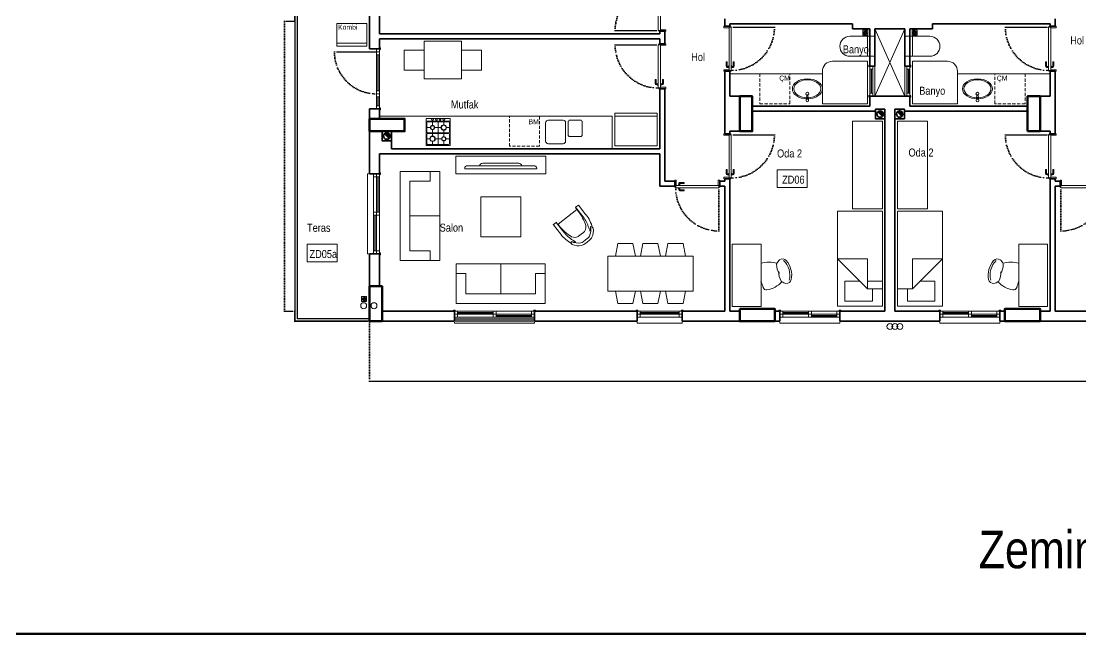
# Model space of a CAD drawing. Header units: millimetres. Extents: x 1852829 to 1882754, y -270850 to -231658.
# Drawn here: x 1856627 to 1858744, y -270850 to -269624 of the extents above; entities that cross this region are included whole.
import ezdxf
from ezdxf.enums import TextEntityAlignment as Align

# ---------------------------------------------------------------- set-up
doc = ezdxf.new("R2010")
doc.units = ezdxf.units.MM
doc.linetypes.add('izdüşüm arka', pattern=[3.175, 0, -3.175])
doc.linetypes.add('izdüşüm ön', pattern=[9.525, 6.35, -3.175])
for name, color, linetype, lineweight in [('a_ba', 6, 'Continuous', 50), ('a_doğrama', 251, 'Continuous', 20), ('a_duvar', 251, 'Continuous', 35), ('a_görünüş', 32, 'Continuous', 25), ('a_görünüş_ince', 8, 'Continuous', 20), ('a_izdüşüm_arka', 251, 'izdüşüm arka', 30), ('a_izdüşüm_ön', 6, 'izdüşüm ön', 9), ('a_not_mahal', 253, 'Continuous', 5), ('a_not_misc', 144, 'Continuous', 5), ('a_not_text', 7, 'Continuous', 13), ('a_tefriş', 8, 'Continuous', 20), ('a_çerçeve_line', 7, 'Continuous', 50), ('m_yib', 65, 'Continuous', 20)]:
    doc.layers.add(name, color=color, linetype=linetype, lineweight=lineweight)
doc.styles.get("Standard").update_dxf_attribs({"font": 'ARIALN.TTF'})

# ---------------------------------------------------------------- blocks, each defined once
blk = doc.blocks.new('K2')
at = {"layer": 'a_doğrama', "color": 251, "linetype": 'Continuous'}
for p, q in [((-13, 88.1), (-13, 1.9)), ((-13, 88.1), (-8.5, 88.1)), ((-12, 90), (-12, 88.1)), ((-12, 90), (-10, 90)), ((-8.5, 88.1), (-8.5, 1.9)), ((-13, 1.9), (-8.5, 1.9)), ((-12, 0), (-12, 1.9)), ((-12, 0), (-10, 0))]:
    blk.add_line(p, q, dxfattribs=at)
for points in [[(0, 90), (2, 90), (2, 87), (-8.5, 87)], [(0, 0), (2, 0), (2, 3), (-8.5, 3)]]:
    blk.add_lwpolyline(points, dxfattribs=at)
at = {"layer": 'a_doğrama', "color": 251}
for points in [[(-14, 80.1), (-16.5, 80.1, 0.414214), (-17, 79.6), (-17, 71.1), (-19, 71.1), (-19, 79.6)], [(-13, 83.1), (-13.5, 83.1, 0.414214), (-14, 82.6), (-14, 79.6, 0.414214), (-13.5, 79.1), (-13, 79.1)], [(-8.5, 83.1), (-8, 83.1, -0.414214), (-7.5, 82.6), (-7.5, 79.6, -0.414214), (-8, 79.1), (-8.5, 79.1)], [(-7.5, 80.1), (-5, 80.1, -0.414214), (-4.5, 79.6), (-4.5, 71.1), (-2.5, 71.1), (-2.5, 79.6)]]:
    blk.add_lwpolyline(points, format="xyb", dxfattribs=at)
for points in [[(-16.5, 82.1), (-14, 82.1)], [(-5, 82.1), (-7.5, 82.1)]]:
    blk.add_lwpolyline(points, dxfattribs=at)
for centre, start, end in [((-16.5, 79.6), 90, 180), ((-5, 79.6), 0, 90)]:
    blk.add_arc(centre, 2.5, start, end, dxfattribs=at)
at = {"layer": 'a_izdüşüm_arka', "color": 251}
blk.add_lwpolyline([(-99.2, 1.9), (-13, 1.9)], dxfattribs=at)
blk.add_arc((-13, 1.9), 86.2, 90, 180, dxfattribs=at)
blk = doc.blocks.new('klozet')
at = {"layer": 'a_tefriş'}
blk.add_line((20, 0), (-20, 0), dxfattribs=at)
for points in [[(-20, 0), (-20, -15), (20, -15), (20, 0)], [(-20, -50), (-20, -15)], [(20, -50), (20, -15)]]:
    blk.add_lwpolyline(points, dxfattribs=at)
blk.add_arc((0, -50), 20, 180, 360, dxfattribs=at)
blk = doc.blocks.new('M1')
at = {"layer": 'a_doğrama', "linetype": 'Continuous'}
for p, q in [((-24, 6), (-30, 6)), ((-30, 0), (-30, 6)), ((-24, 0), (-30, 0)), ((-24, 0), (-24, 6)), ((30, 6), (24, 6)), ((24, 6), (24, 0)), ((30, 0), (30, 6)), ((30, 0), (24, 0))]:
    blk.add_line(p, q, dxfattribs=at)
at = {"layer": 'a_doğrama'}
for p, q in [((24, 3.5), (-24, 3.5)), ((24, 2.5), (-24, 2.5))]:
    blk.add_line(p, q, dxfattribs=at)
for points in [[(-28, -1), (-28, 0), (-32, 0), (-32, -2), (-29, -2)], [(28, -1), (28, 0), (32, 0), (32, -2), (29, -2)]]:
    blk.add_lwpolyline(points, close=True, dxfattribs=at)
at = {"layer": 'a_görünüş_ince'}
for p, q in [((24, 6), (-24, 6)), ((-24, 0), (24, 0))]:
    blk.add_line(p, q, dxfattribs=at)
blk = doc.blocks.new('120_p_c_blok')
at = {"layer": 'a_doğrama'}
for points in [[(1, 2), (-2, 2), (-2, 0), (2, 0), (2, 1), (1, 2)], [(119, 2), (122, 2), (122, 0), (118, 0), (118, 1), (119, 2)], [(57, -2.5), (6, -2.5)], [(57, -3.5), (6, -3.5)], [(114, -8.5), (63, -8.5)], [(114, -9.5), (63, -9.5)]]:
    blk.add_lwpolyline(points, dxfattribs=at)
for points in [[(0, 0), (6, 0), (6, -6), (0, -6)], [(57, 0), (63, 0), (63, -6), (57, -6)], [(114, 0), (120, 0), (120, -6), (114, -6)], [(0, -6), (6, -6), (6, -12), (0, -12)], [(57, -6), (63, -6), (63, -12), (57, -12)], [(114, -6), (120, -6), (120, -12), (114, -12)]]:
    blk.add_lwpolyline(points, close=True, dxfattribs=at)
at = {"layer": 'a_görünüş_ince'}
for points in [[(6, 0), (57, 0)], [(63, 0), (114, 0)], [(6, -6), (57, -6)], [(6, -6), (57, -6)], [(6, -12), (57, -12)], [(63, -6), (114, -6)], [(63, -6), (114, -6)], [(63, -12), (114, -12)], [(0, -22), (0, -24), (120, -24), (120, -22)]]:
    blk.add_lwpolyline(points, dxfattribs=at)
blk = doc.blocks.new('160p')
at = {"layer": 'a_doğrama', "color": 251}
for points in [[(-6, -6), (-6, 0), (-12, 0), (-12, -6)], [(0, -6), (0, 0), (-6, 0), (-6, -6)], [(-6, -83), (-6, -77), (-12, -77), (-12, -83)], [(0, -83), (0, -77), (-6, -77), (-6, -83)], [(-6, -160), (-6, -154), (-12, -154), (-12, -160)], [(0, -160), (0, -154), (-6, -154), (-6, -160)]]:
    blk.add_lwpolyline(points, close=True, dxfattribs=at)
for points in [[(2, -1), (2, 2), (0, 2), (0, -2), (1, -2), (2, -1)], [(-9.5, -6), (-9.5, -77)], [(-8.5, -6), (-8.5, -77)], [(-3.5, -83), (-3.5, -154)], [(-2.5, -83), (-2.5, -154)], [(2, -159), (2, -162), (0, -162), (0, -158), (1, -158), (2, -159)]]:
    blk.add_lwpolyline(points, dxfattribs=at)
at = {"layer": 'a_görünüş_ince', "color": 251}
for points in [[(-22, -160), (-24, -160), (-24, 0), (-22, 0)], [(-12, -77), (-12, -6)], [(-6, -77), (-6, -6)], [(-6, -77), (-6, -6)], [(0, -77), (0, -6)], [(-12, -154), (-12, -83)], [(-6, -154), (-6, -83)], [(-6, -154), (-6, -83)], [(0, -154), (0, -83)]]:
    blk.add_lwpolyline(points, dxfattribs=at)
blk = doc.blocks.new('kapı_120_c_blok')
at = {"layer": 'a_doğrama', "color": 251}
for points in [[(-2, 119), (-2, 122), (0, 122), (0, 118), (-1, 118), (-2, 119)], [(2.5, 114), (2.5, 96)], [(3.5, 114), (3.5, 96)], [(2.5, 84), (2.5, 12)], [(3.5, 84), (3.5, 12)], [(-2, 1), (-2, -2), (0, -2), (0, 2), (-1, 2), (-2, 1)]]:
    blk.add_lwpolyline(points, dxfattribs=at)
for points in [[(0, 114), (6, 114), (6, 120), (0, 120)], [(0, 90), (6, 90), (6, 96), (0, 96)], [(0, 84), (6, 84), (6, 90), (0, 90)], [(0, 6), (6, 6), (6, 12), (0, 12)], [(0, 0), (6, 0), (6, 6), (0, 6)]]:
    blk.add_lwpolyline(points, close=True, dxfattribs=at)
at = {"layer": 'a_görünüş_ince', "color": 251}
for points in [[(0, 114), (0, 96)], [(6, 114), (6, 96)], [(0, 84), (0, 12)], [(6, 84), (6, 12)]]:
    blk.add_lwpolyline(points, dxfattribs=at)
at = {"layer": 'a_izdüşüm_arka', "color": 251}
blk.add_lwpolyline([(6, 6), (90, 6)], dxfattribs=at)
blk.add_arc((6, 6), 84, 0, 90, dxfattribs=at)
blk = doc.blocks.new('90_p_c_blok')
at = {"layer": 'a_doğrama'}
for points in [[(1, 2), (-2, 2), (-2, 0), (2, 0), (2, 1), (1, 2)], [(89, 2), (92, 2), (92, 0), (88, 0), (88, 1), (89, 2)], [(84, -2.5), (6, -2.5)], [(84, -3.5), (6, -3.5)]]:
    blk.add_lwpolyline(points, dxfattribs=at)
for points in [[(0, 0), (6, 0), (6, -6), (0, -6)], [(0, -6), (6, -6), (6, -12), (0, -12)], [(84, 0), (90, 0), (90, -6), (84, -6)], [(84, -6), (90, -6), (90, -12), (84, -12)]]:
    blk.add_lwpolyline(points, close=True, dxfattribs=at)
at = {"layer": 'a_görünüş_ince'}
for points in [[(6, 0), (84, 0)], [(6, -6), (84, -6)], [(6, -6), (84, -6)], [(6, -12), (84, -12)], [(0, -22), (0, -24), (90, -24), (90, -22)]]:
    blk.add_lwpolyline(points, dxfattribs=at)
blk = doc.blocks.new('baca_müstakil')
at = {"layer": 'a_duvar'}
h = blk.add_hatch(color=256, dxfattribs=at)
h.dxf.hatch_style = 1
h.paths.add_polyline_path([(4.9, -4.9, 0.198912), (3, -9.5, 0.668179), (14.1, -14.1)])
blk.add_line((4.9, -4.9), (14.1, -14.1), dxfattribs=at)
blk.add_lwpolyline([(0, -19), (19, -19), (19, 0), (0, 0)], close=True, dxfattribs=at)
blk.add_circle((9.5, -9.5), 6.5, dxfattribs=at)
blk = doc.blocks.new('tefriş_koltuk_202x90')
at = {"layer": 'a_tefriş'}
for p, q in [((0, -90), (0, -22)), ((-79, -68), (-101, -68)), ((79, -68), (101, -68))]:
    blk.add_line(p, q, dxfattribs=at)
for points in [[(101, -90), (101, 0), (-101, 0), (-101, -90), (101, -90)], [(79, -68), (79, -22), (-79, -22), (-79, -68)]]:
    blk.add_lwpolyline(points, dxfattribs=at)
blk = doc.blocks.new('tefirş_tv')
at = {"layer": 'a_tefriş'}
for points in [[(60, 4), (60, 5, 0.414214), (55, 10), (-55, 10, 0.414214), (-60, 5), (-60, 4)], [(35, 10), (35, 10, 0.414214), (30, 15), (-30, 15, 0.414214), (-35, 10), (-35, 10)]]:
    blk.add_lwpolyline(points, format="xyb", close=True, dxfattribs=at)
blk = doc.blocks.new('berjer')
at = {"layer": 'a_tefriş'}
for p, q in [((-45.1, 45.1), (-49.5, 40.8)), ((-45.1, 45.1), (-40.8, 49.5)), ((-41.4, 41.4), (-37.1, 45.7)), ((-41.4, 41.4), (-45.7, 37.1)), ((-31.3, 31.3), (-35.8, 26.8)), ((-31.3, 31.3), (-26.8, 35.8)), ((21, 13.6), (3.6, 31)), ((26.1, 19), (8.8, 36.2)), ((0, 0), (-16.6, -16.6)), ((0, 0), (16.6, 16.6)), ((26.1, 18.7), (21, 13.6)), ((-19, -26.1), (-36.2, -8.8)), ((-13.6, -21), (-31, -3.6)), ((-18.7, -26.1), (-13.6, -21))]:
    blk.add_line(p, q, dxfattribs=at)
for centre, radius, start, end in [((-29.8, 38.5), 15.5, 107.9156, 135), ((-29.8, 38.5), 10.2, 107.9156, 135), ((-25, 27.7), 27.3, 71.2858, 110.6993), ((-23.7, 18.5), 31.1, 71.4354, 107.3961), ((-18.6, 23.9), 24.6, 78.6027, 99.5819), ((18.9, 123.1), 85.7, 240.9454, 245.5445), ((-45.7, -18.5), 69.9, 45.0971, 65.3824), ((-19.2, 48.9), 5.5, 350.3156, 56.9936), ((-44.9, -17.5), 76, 45, 66.6891), ((-27.4, 24.8), 27.6, 159.0996, 198.2964), ((-38.5, 29.8), 15.5, 135, 162.0844), ((-18.2, 23.5), 31.5, 162.3914, 198.167), ((-23.4, 18.3), 25.2, 169.88, 190.627), ((-38.5, 29.8), 10.2, 135, 162.0844), ((-123.1, -18.9), 85.7, 24.4555, 29.0546), ((-23.2, 17.5), 15.9, 152.5064, 212.5888), ((-30, 21), 8.21, 134.8943, 152.5064), ((-21, 30), 8.21, 117.4936, 135.1057), ((-17.5, 23.2), 15.9, 57.4112, 117.4936), ((-53.9, -49.3), 97, 43.332, 62.3787), ((-49, 19.1), 5.5, 213.0064, 279.6844), ((17.5, 44.9), 76, 203.7042, 225), ((18.5, 45.7), 69.9, 204.6176, 224.9029), ((49.3, 53.9), 97, 207.6213, 226.668), ((16.4, 16.9), 0.4, 315, 46.0366), ((110.8, 118.5), 138.4, 227.0869, 229.3484), ((20.8, 13.7), 0.2, 229.3484, 315), ((26, 18.9), 0.2, 315, 45), ((-16.9, -16.4), 0.4, 223.9634, 315), ((-118.5, -110.8), 138.4, 40.6516, 42.9131), ((-13.7, -20.8), 0.2, 315, 40.6516), ((-18.9, -26), 0.2, 225, 315)]:
    blk.add_arc(centre, radius, start, end, dxfattribs=at)
blk = doc.blocks.new('A$C2A0A03CE')
at = {"layer": 'a_tefriş'}
for p, q in [((-54, -24.3), (-54, 24.3)), ((-54, 24.3), (0, 24.3)), ((-48.6, 24.3), (-48.6, -24.3)), ((-27, 22.5), (-45, 22.5)), ((-35.6, 22.5), (-35.6, 15.7)), ((-21.6, 22.5), (-3.6, 22.5)), ((-13.1, 22.5), (-13.1, 14.8)), ((0, -24.3), (0, 24.3)), ((-46.8, 20.7), (-46.8, -20.7)), ((-40, 11.2), (-46.8, 11.2)), ((-25.2, 0), (-46.8, 0)), ((-35.6, 6.8), (-35.6, -7.7)), ((-25.2, 11.2), (-31, 11.2)), ((-25.2, -20.7), (-25.2, 20.7)), ((-23.4, -20.7), (-23.4, 20.7)), ((-16.6, 11.2), (-23.4, 11.2)), ((-1.8, 0), (-23.4, 0)), ((-13.1, 7.7), (-13.1, -6.8)), ((-1.8, 11.2), (-9.4, 11.2)), ((-1.8, 20.7), (-1.8, -20.7)), ((-39.1, -11.3), (-46.8, -11.3)), ((-35.6, -14.9), (-35.6, -22.5)), ((-25.2, -11.3), (-31.9, -11.3)), ((-17.5, -11.3), (-23.4, -11.3)), ((-13.1, -15.7), (-13.1, -22.5)), ((-1.8, -11.3), (-8.5, -11.3)), ((-54, -24.3), (0, -24.3)), ((-45, -22.5), (-27, -22.5)), ((-3.6, -22.5), (-21.6, -22.5))]:
    blk.add_line(p, q, dxfattribs=at)
for centre, radius in [((-51.4, 11.2), 1.8), ((-51.4, 3.7), 1.8), ((-35.6, 11.2), 5.4), ((-35.6, 11.2), 4.5), ((-13.1, 11.2), 4.5), ((-13.1, 11.2), 3.6), ((-51.4, -3.5), 1.8), ((-51.4, -11.3), 1.8), ((-35.6, -11.3), 4.5), ((-35.6, -11.3), 3.6), ((-13.1, -11.3), 5.4), ((-13.1, -11.3), 4.5)]:
    blk.add_circle(centre, radius, dxfattribs=at)
for centre, start, end in [((-45, 20.7), 90, 180), ((-27, 20.7), 0, 90), ((-21.6, 20.7), 90, 180), ((-3.6, 20.7), 0, 90), ((-45, -20.7), 180, 270), ((-27, -20.7), 270, 0), ((-21.6, -20.7), 180, 270), ((-3.6, -20.7), 270, 0)]:
    blk.add_arc(centre, 1.8, start, end, dxfattribs=at)
blk = doc.blocks.new('tefriş_sandalye')
at = {"layer": 'a_tefriş'}
blk.add_line((0, -18), (0, 18), dxfattribs=at)
at = {"layer": 'a_tefriş', "extrusion": (0, 0, -1)}
for centre, major_axis, start_param, end_param in [((48.7, 10.5), (13, -13), 2.7784, 3.245118), ((43.2, 17.3), (6.76, 6.76), 4.815914, 6.34704), ((16.9, -5.5), (28.8, 28.8), 6.26556, 7.321949), ((16.9, -5.5), (28.8, 28.8), 6.26556, 7.321949), ((17, -5.7), (31.4, -31.4), -1.506941, -0.587454), ((16, -34.3), (38.7, 38.7), 5.200723, 5.79406), ((62.1, 15.1), (21.8, -21.8), 1.757107, 2.385975), ((62.1, 15.1), (21.8, -21.8), 1.757107, 2.385975), ((48.7, 10.5), (13, -13), 2.664537, 2.7784), ((48.7, 10.5), (13, -13), 2.664537, 2.7784), ((66.5, -1.2), (21.8, -21.8), 1.802816, 2.431683), ((66.5, -1.2), (21.8, -21.8), 1.802816, 2.431683), ((-154, -79.7), (117.3, -117.3), -1.166716, -1.087708), ((1.8, 18.5), (38.7, -38.7), -0.034473, 0.601946), ((52.6, -3.9), (13, -13), 1.410391, 1.524253), ((52.6, -3.9), (13, -13), 1.410391, 1.524253), ((52.6, -3.9), (13, 13), 2.514469, 2.981187), ((51.2, -12.6), (6.76, -6.76), -0.587454, 0.943672), ((11.1, -28.2), (4.99, -4.99), 0.687369, 2.053884)]:
    blk.add_ellipse(centre, major_axis=major_axis, ratio=1, start_param=start_param, end_param=end_param, dxfattribs=at)
blk = doc.blocks.new('tefriş_süzgeç')
at = {"layer": 'a_tefriş'}
for p, q in [((5, 0), (-5, 0)), ((-5, 0), (-5, -10)), ((5, -10), (5, 0)), ((-5, -10), (5, -10)), ((-3.6, -5.1), (-4.1, -5.1)), ((-2.6, -5.1), (-3.1, -5.1)), ((-2.5, -2.5), (-2.9, -2.2)), ((-2.6, -7.6), (-2.9, -7.9)), ((-2, -3.3), (-2.3, -3)), ((-1.9, -6.9), (-2.2, -7.2)), ((-1.6, -5.1), (-2.1, -5.1)), ((-1.2, -3.9), (-1.5, -3.6)), ((-1.2, -6.2), (-1.5, -6.5)), ((-0.2, -2.5), (-0.2, -2)), ((-0.1, -1.5), (-0.1, -1)), ((-0.1, -3), (-0.1, -3.5)), ((-0.1, -6.6), (-0.1, -7.1)), ((-0.1, -7.6), (-0.1, -8.1)), ((-0.1, -8.6), (-0.1, -9.1)), ((1, -4), (1.4, -3.6)), ((1.1, -6.2), (1.4, -6.5)), ((1.5, -5.1), (2, -5.1)), ((1.7, -3.3), (2.1, -2.9)), ((1.8, -6.9), (2.1, -7.2)), ((2.5, -2.5), (2.8, -2.2)), ((2.5, -5.1), (3, -5.1)), ((2.5, -7.5), (2.8, -7.9)), ((3.5, -5.1), (4, -5.1))]:
    blk.add_line(p, q, dxfattribs=at)
for centre, radius, start, end in [((-0.1, -5.1), 4.06, 134.2896, 180), ((-0.1, -5.1), 3.56, 134.2896, 180), ((-0.1, -5.1), 3.06, 180, 225), ((-0.1, -5.1), 4.06, 225, 270), ((-0.1, -5.1), 2.56, 180, 225), ((-0.1, -5.1), 3.56, 225, 270), ((-0.4, -4.4), 2.4, 84.5943, 143.2016), ((-0.1, -5.1), 2.06, 134.2896, 180), ((-0.1, -5), 2.44, 90.343, 138.1212), ((-0.1, -5.1), 1.56, 134.2896, 180), ((-0.1, -5.1), 2.06, 225, 270), ((-0.1, -5.1), 1.56, 225, 270), ((-0.1, -5.1), 4.06, 45, 90), ((-0.1, -5.1), 3.56, 45, 90), ((-0.1, -5.1), 2.06, 45, 90), ((-0.1, -5.1), 1.56, 45, 90), ((-0.1, -5.1), 2.56, 270, 315.7104), ((-0.1, -5.1), 3.06, 270, 315.7104), ((-0.1, -5.1), 1.56, 314.2896, 360), ((-0.1, -5.1), 2.06, 314.2896, 360), ((-0.1, -5.1), 2.56, 360, 45), ((-0.1, -5.1), 3.06, 360, 45), ((-0.1, -5.1), 3.56, 314.2896, 360), ((-0.1, -5.1), 4.06, 314.2896, 360)]:
    blk.add_arc(centre, radius, start, end, dxfattribs=at)

msp = doc.modelspace()

# ---------------------------------------------------------------- linework, layer by layer
at = {"layer": 'a_ba', "color": 253}
for points in [[(1858062.7, -269844.5), (1858087.7, -269844.5), (1858087.7, -269774.5), (1858062.7, -269774.5)], [(1858637.7, -269844.5), (1858662.7, -269844.5), (1858662.7, -269774.5), (1858637.7, -269774.5)], [(1857322.7, -269819.5), (1857322.7, -269844.5), (1857392.7, -269844.5), (1857392.7, -269819.5)], [(1857322.7, -270224.5), (1857347.7, -270224.5), (1857347.7, -270154.5), (1857322.7, -270154.5)], [(1858062.7, -270199.5), (1858062.7, -270224.5), (1858132.7, -270224.5), (1858132.7, -270199.5)], [(1858662.7, -270224.5), (1858662.7, -270199.5), (1858592.7, -270199.5), (1858592.7, -270224.5)]]:
    msp.add_lwpolyline(points, close=True, dxfattribs=at)
at = {"layer": 'a_duvar'}
for p, q in [((1857342.7, -269649.5), (1857342.8, -269589.5)), ((1857322.7, -269604.5), (1857322.7, -269679.5)), ((1858032.7, -269619.5), (1858032.7, -269634.5)), ((1858042.7, -269629.5), (1858287.7, -269629.5)), ((1858042.7, -269629.5), (1858042.7, -269634.5)), ((1858287.7, -269629.5), (1858287.7, -269639.5)), ((1858287.7, -269639.5), (1858322.7, -269639.5)), ((1858322.7, -269639.5), (1858322.7, -269714.5)), ((1858332.7, -269639.5), (1858392.7, -269639.5)), ((1858332.7, -269714.5), (1858332.7, -269639.5)), ((1858392.7, -269639.5), (1858392.7, -269714.5)), ((1858402.7, -269639.5), (1858447.7, -269639.5)), ((1858402.7, -269714.5), (1858402.7, -269639.5)), ((1858447.7, -269639.5), (1858447.7, -269629.5)), ((1858447.7, -269629.5), (1858682.7, -269629.5)), ((1858682.7, -269634.5), (1858682.7, -269629.5)), ((1858692.7, -269634.5), (1858692.7, -269619.5)), ((1857902.7, -269649.5), (1857342.7, -269649.5)), ((1857342.7, -269659.5), (1857902.7, -269659.5)), ((1857342.7, -269679.5), (1857342.7, -269659.5)), ((1857902.7, -269644.5), (1857902.7, -269649.5)), ((1857902.7, -269659.5), (1857902.7, -269669.5)), ((1857912.7, -269669.5), (1857912.7, -269644.5)), ((1858032.7, -269724.5), (1858032.7, -269849.5)), ((1858042.7, -269724.5), (1858042.7, -269774.5)), ((1858682.7, -269774.5), (1858682.7, -269724.5)), ((1858692.7, -269849.5), (1858692.7, -269724.5)), ((1857902.7, -269759.5), (1857902.7, -269879.5)), ((1857912.7, -269944.5), (1857912.7, -269759.5)), ((1858062.7, -269774.5), (1858042.7, -269774.5)), ((1858402.7, -269774.5), (1858322.7, -269774.5)), ((1858322.7, -269774.5), (1858322.7, -269794.5)), ((1858402.7, -269794.5), (1858402.7, -269774.5)), ((1858682.7, -269774.5), (1858662.7, -269774.5)), ((1857322.7, -269799.5), (1857322.7, -269929.5)), ((1857342.7, -269819.5), (1857342.7, -269799.5)), ((1858322.7, -269794.5), (1858087.7, -269794.5)), ((1858087.7, -269804.5), (1858333.7, -269804.5)), ((1858339.7, -269804.5), (1858346.7, -269804.5)), ((1858352.7, -269804.5), (1858352.7, -270204.5)), ((1858372.7, -270204.5), (1858372.7, -269804.5)), ((1858378.7, -269804.5), (1858385.7, -269804.5)), ((1858391.7, -269804.5), (1858637.7, -269804.5)), ((1858637.7, -269794.5), (1858402.7, -269794.5)), ((1858042.7, -269844.5), (1858062.7, -269844.5)), ((1858042.7, -269844.5), (1858042.7, -269849.5)), ((1858682.7, -269849.5), (1858682.7, -269844.5)), ((1857342.7, -269929.5), (1857342.7, -269889.5)), ((1857342.7, -269889.5), (1857902.7, -269889.5)), ((1857902.7, -269879.5), (1857366.7, -269879.5)), ((1857902.7, -269889.5), (1857902.7, -269954.5)), ((1857902.7, -269954.5), (1857932.7, -269954.5)), ((1857932.7, -269944.5), (1857912.7, -269944.5)), ((1858032.7, -269944.5), (1858022.7, -269944.5)), ((1858022.7, -269954.5), (1858032.7, -269954.5)), ((1858032.7, -269939.5), (1858032.7, -269944.5)), ((1858032.7, -269954.5), (1858032.7, -270204.5)), ((1858042.7, -269939.5), (1858042.7, -270204.5)), ((1858682.7, -270204.5), (1858682.7, -269939.5)), ((1858692.7, -269944.5), (1858692.7, -269939.5)), ((1858692.7, -269944.5), (1858702.7, -269944.5)), ((1858692.7, -269954.5), (1858702.7, -269954.5)), ((1858692.7, -270204.5), (1858692.7, -269954.5)), ((1857322.7, -270089.5), (1857322.7, -270204.5)), ((1857342.7, -270154.5), (1857342.7, -270089.5)), ((1857492.7, -270204.5), (1857347.7, -270204.5)), ((1857857.7, -270204.5), (1857652.7, -270204.5)), ((1858032.7, -270204.5), (1857947.7, -270204.5)), ((1858062.7, -270204.5), (1858042.7, -270204.5)), ((1858142.7, -270204.5), (1858132.7, -270204.5)), ((1858142.7, -270224.5), (1858142.7, -270204.5)), ((1858352.7, -270204.5), (1858262.7, -270204.5)), ((1858262.7, -270204.5), (1858262.7, -270224.5)), ((1858462.7, -270204.5), (1858372.7, -270204.5)), ((1858462.7, -270204.5), (1858462.7, -270224.5)), ((1858592.7, -270204.5), (1858582.7, -270204.5)), ((1858582.7, -270224.5), (1858582.7, -270204.5)), ((1858682.7, -270204.5), (1858662.7, -270204.5)), ((1858777.7, -270204.5), (1858692.7, -270204.5)), ((1857322.7, -270224.5), (1857492.7, -270224.5)), ((1857652.7, -270224.5), (1857857.7, -270224.5)), ((1857947.7, -270224.5), (1858142.7, -270224.5)), ((1858262.7, -270224.5), (1858462.7, -270224.5)), ((1858582.7, -270224.5), (1858777.7, -270224.5))]:
    msp.add_line(p, q, dxfattribs=at)
for points in [[(1858042.7, -269634.5), (1858032.7, -269634.5)], [(1858682.7, -269634.5), (1858692.7, -269634.5)], [(1857902.7, -269644.5), (1857912.7, -269644.5)], [(1857322.7, -269679.5), (1857342.7, -269679.5)], [(1857902.7, -269669.5), (1857912.7, -269669.5)], [(1858042.7, -269724.5), (1858032.7, -269724.5)], [(1858322.7, -269714.5), (1858332.7, -269714.5)], [(1858402.7, -269714.5), (1858392.7, -269714.5)], [(1858682.7, -269724.5), (1858692.7, -269724.5)], [(1857902.7, -269759.5), (1857912.7, -269759.5)], [(1857322.7, -269799.5), (1857342.7, -269799.5)], [(1858032.7, -269849.5), (1858042.7, -269849.5)], [(1858662.7, -269844.5), (1858682.7, -269844.5)], [(1858682.7, -269849.5), (1858692.7, -269849.5)], [(1857366.7, -269863.5), (1857366.7, -269879.5)], [(1857342.7, -269929.5), (1857322.7, -269929.5)], [(1857932.7, -269944.5), (1857932.7, -269954.5)], [(1858022.7, -269944.5), (1858022.7, -269954.5)], [(1858032.7, -269939.5), (1858042.7, -269939.5)], [(1858682.7, -269939.5), (1858692.7, -269939.5)], [(1858702.7, -269944.5), (1858702.7, -269954.5)], [(1857342.7, -270089.5), (1857322.7, -270089.5)], [(1857492.7, -270224.5), (1857492.7, -270204.5)], [(1857652.7, -270224.5), (1857652.7, -270204.5)], [(1857857.7, -270204.5), (1857857.7, -270224.5)], [(1857947.7, -270204.5), (1857947.7, -270224.5)]]:
    msp.add_lwpolyline(points, dxfattribs=at)
at = {"layer": 'a_görünüş', "color": 251}
for points in [[(1857320.7, -269604.5), (1857173.2, -269604.5), (1857173.2, -270224.5)], [(1857320.7, -269609.5), (1857178.2, -269609.5), (1857178.2, -270219.5)], [(1857320.7, -270224.5), (1857173.2, -270224.5)], [(1857320.7, -270219.5), (1857178.2, -270219.5)], [(1857650.7, -270220.5), (1857494.7, -270220.5)], [(1857650.7, -270224.5), (1857494.7, -270224.5)]]:
    msp.add_lwpolyline(points, dxfattribs=at)
at = {"layer": 'a_görünüş_ince'}
for p, q in [((1858332.7, -269774.5), (1858332.7, -269714.5)), ((1858392.7, -269774.5), (1858392.7, -269714.5))]:
    msp.add_line(p, q, dxfattribs=at)
at = {"layer": 'a_izdüşüm_arka'}
msp.add_lwpolyline([(1857322.7, -269604.5), (1857173.2, -269604.5), (1857173.2, -269624.5), (1857152.7, -269624.5), (1857152.7, -270204.5), (1857173.2, -270204.5), (1857173.2, -270224.5), (1857322.7, -270224.5), (1857322.7, -270344.5), (1859402.7, -270344.5), (1859402.7, -270224.5), (1859552.3, -270224.5), (1859552.3, -270204.5), (1859572.7, -270204.5), (1859572.7, -269624.5), (1859552.3, -269624.5), (1859552.3, -269604.5), (1859402.7, -269604.5)], dxfattribs=at)
at = {"layer": 'a_izdüşüm_ön', "color": 251}
for points in [[(1858102.7, -269789.5), (1858162.7, -269789.5), (1858162.7, -269729.5), (1858102.7, -269729.5)], [(1858632.7, -269789.5), (1858572.7, -269789.5), (1858572.7, -269729.5), (1858632.7, -269729.5)], [(1857662.2, -269814.5), (1857662.2, -269874.5), (1857602.2, -269874.5), (1857602.2, -269814.5)]]:
    msp.add_lwpolyline(points, close=True, dxfattribs=at)
at = {"layer": 'a_not_mahal'}
for points in [[(1858197.2, -269921.8), (1858137.2, -269921.8), (1858137.2, -269956.8), (1858197.2, -269956.8)], [(1857257.9, -270070.5), (1857197.9, -270070.5), (1857197.9, -270105.5), (1857257.9, -270105.5)]]:
    msp.add_lwpolyline(points, close=True, dxfattribs=at)
at = {"layer": 'a_not_misc'}
for points in [[(1858392.7, -269639.5), (1858332.7, -269774.5)], [(1858332.7, -269639.5), (1858392.7, -269774.5)]]:
    msp.add_lwpolyline(points, dxfattribs=at)
at = {"layer": 'a_tefriş', "lineweight": 20}
for p, q in [((1857257.6, -269629), (1857317.6, -269629)), ((1857257.6, -269674), (1857257.6, -269629)), ((1857317.6, -269629), (1857317.6, -269674)), ((1857317.6, -269668), (1857257.6, -269668)), ((1857317.6, -269674), (1857257.6, -269674))]:
    msp.add_line(p, q, dxfattribs=at)
at = {"layer": 'a_tefriş'}
for p, q in [((1858195.2, -269783), (1858195.6, -269778.8)), ((1858195.9, -269777.8), (1858196.6, -269772.6)), ((1858196.4, -269779), (1858196.4, -269780.5)), ((1858196.4, -269780.5), (1858199.1, -269780.5)), ((1858198.8, -269772.6), (1858199.5, -269777.8)), ((1858199.1, -269780.5), (1858199.1, -269779)), ((1858199.8, -269778.8), (1858200.2, -269783)), ((1858535.6, -269778.8), (1858535.2, -269783)), ((1858536.6, -269772.6), (1858535.9, -269777.8)), ((1858536.4, -269780.5), (1858536.4, -269779)), ((1858539.1, -269780.5), (1858536.4, -269780.5)), ((1858539.5, -269777.8), (1858538.8, -269772.6)), ((1858539.1, -269779), (1858539.1, -269780.5)), ((1858540.2, -269783), (1858539.8, -269778.8)), ((1857342.7, -269814.5), (1857807.7, -269814.5))]:
    msp.add_line(p, q, dxfattribs=at)
for points in [[(1857431.7, -269722), (1857431.7, -269682), (1857391.7, -269682), (1857391.7, -269722)], [(1857506.7, -269739.5), (1857506.7, -269664.5), (1857431.7, -269664.5), (1857431.7, -269739.5)], [(1857546.7, -269722), (1857506.7, -269722), (1857506.7, -269682), (1857546.7, -269682)], [(1858287.7, -269999.5), (1858347.7, -269999.5), (1858347.7, -269824.5), (1858287.7, -269824.5)], [(1858437.7, -269999.5), (1858377.7, -269999.5), (1858377.7, -269824.5), (1858437.7, -269824.5)], [(1857494.9, -269929.5), (1857494.9, -269894.5), (1857674.9, -269894.5), (1857674.9, -269929.5)], [(1857544.9, -270055.5), (1857624.9, -270055.5), (1857624.9, -269975.5), (1857544.9, -269975.5)], [(1858257.7, -270004.5), (1858257.7, -270194.5), (1858347.7, -270194.5), (1858347.7, -270004.5)], [(1858467.7, -270004.5), (1858467.7, -270194.5), (1858377.7, -270194.5), (1858377.7, -270004.5)], [(1858105.1, -270195), (1858047.7, -270195), (1858047.7, -270070), (1858105.1, -270070)], [(1858620.4, -270195), (1858677.7, -270195), (1858677.7, -270070), (1858620.4, -270070)], [(1857969.2, -270164.1), (1857799.2, -270164.1), (1857799.2, -270094.1), (1857969.2, -270094.1)]]:
    msp.add_lwpolyline(points, close=True, dxfattribs=at)
for points in [[(1858317.7, -269789.5), (1858227.7, -269789.5), (1858227.7, -269724.5, -0.414214), (1858247.7, -269704.5), (1858317.7, -269704.5)], [(1858407.7, -269789.5), (1858497.7, -269789.5), (1858497.7, -269724.5, 0.414214), (1858477.7, -269704.5), (1858407.7, -269704.5)]]:
    msp.add_lwpolyline(points, format="xyb", close=True, dxfattribs=at)
for points in [[(1858044.7, -269729.5), (1858227.7, -269729.5)], [(1858680.7, -269729.5), (1858497.7, -269729.5)], [(1857897.7, -269873.5), (1857897.7, -269808.5), (1857812.7, -269808.5), (1857812.7, -269873.5), (1857897.7, -269873.5), (1857897.7, -269814.5), (1857812.7, -269814.5)], [(1857807.7, -269814.5), (1857807.7, -269879.5)], [(1857814.2, -270094.1), (1857819.2, -270069.1), (1857849.2, -270069.1), (1857854.2, -270094.1)], [(1857864.2, -270094.1), (1857869.2, -270069.1), (1857899.2, -270069.1), (1857904.2, -270094.1)], [(1857914.2, -270094.1), (1857919.2, -270069.1), (1857949.2, -270069.1), (1857954.2, -270094.1)], [(1858347.7, -270159.5), (1858317.7, -270159.5), (1858257.7, -270099.5), (1858317.7, -270099.5), (1858317.7, -270159.5)], [(1858377.7, -270159.5), (1858407.7, -270159.5), (1858467.7, -270099.5), (1858407.7, -270099.5), (1858407.7, -270159.5)], [(1858302.7, -270144.5), (1858272.7, -270144.5), (1858272.7, -270184.5), (1858327.7, -270184.5), (1858327.7, -270159.5)], [(1858347.7, -270144.5), (1858317.7, -270144.5)], [(1858422.7, -270144.5), (1858452.7, -270144.5), (1858452.7, -270184.5), (1858397.7, -270184.5), (1858397.7, -270159.5)], [(1857814.2, -270164.1), (1857819.2, -270189.1), (1857849.2, -270189.1), (1857854.2, -270164.1)], [(1857864.2, -270164.1), (1857869.2, -270189.1), (1857899.2, -270189.1), (1857904.2, -270164.1)], [(1857914.2, -270164.1), (1857919.2, -270189.1), (1857949.2, -270189.1), (1857954.2, -270164.1)]]:
    msp.add_lwpolyline(points, dxfattribs=at)
for points in [[(1857714.7, -269864.3, -0.414214), (1857709.7, -269869.3), (1857679.7, -269869.3, -0.414214), (1857674.7, -269864.3), (1857674.7, -269827.3, -0.414214), (1857679.7, -269822.3), (1857709.7, -269822.3, -0.414214), (1857714.7, -269827.3), (1857714.7, -269864.3)], [(1857747.7, -269851.7, -0.414214), (1857744.2, -269855.2), (1857723.2, -269855.2, -0.414214), (1857719.7, -269851.7), (1857719.7, -269825.8, -0.414214), (1857723.2, -269822.3), (1857744.2, -269822.3, -0.414214), (1857747.7, -269825.8), (1857747.7, -269851.7)]]:
    msp.add_lwpolyline(points, format="xyb", dxfattribs=at)
for centre in [(1858197.7, -269769.4), (1858197.7, -269769.4), (1858537.7, -269769.4), (1858537.7, -269769.4)]:
    msp.add_circle(centre, 3, dxfattribs=at)
for centre, radius, start, end in [((1858197.7, -269783), 2.5, 180, 0), ((1858197.7, -269779), 2.11, 147.229, 174.8304), ((1858197.7, -269779), 2.11, 32.771, 147.229), ((1858197.7, -269779), 1.36, 0, 180), ((1858197.7, -269772.7), 1.12, 7.1389, 172.8611), ((1858197.7, -269779), 2.11, 5.1696, 32.771), ((1858537.7, -269783), 2.5, 180, 0), ((1858537.7, -269779), 2.11, 147.229, 174.8304), ((1858537.7, -269779), 2.11, 32.771, 147.229), ((1858537.7, -269779), 1.36, 0, 180), ((1858537.7, -269772.7), 1.12, 7.1389, 172.8611), ((1858537.7, -269779), 2.11, 5.1696, 32.771)]:
    msp.add_arc(centre, radius, start, end, dxfattribs=at)
for major_axis in [(30, 0), (27, 0)]:
    msp.add_ellipse((1858197.7, -269759.5), major_axis=major_axis, ratio=0.666667, dxfattribs=at)
at = {"layer": 'a_tefriş', "extrusion": (0, 0, -1)}
for major_axis in [(-30, 0), (-27, 0)]:
    msp.add_ellipse((1858537.7, -269759.5), major_axis=major_axis, ratio=0.666667, dxfattribs=at)
at = {"layer": 'a_çerçeve_line'}
msp.add_lwpolyline([(1872123.9, -270849.7), (1872123.9, -267849.7), (1853005.4, -267849.7), (1853005.4, -270849.7)], close=True, dxfattribs=at)
at = {"layer": 'm_yib'}
for centre in [(1857311, -270193.4), (1857331.7, -270193.4), (1858362.7, -270235), (1858372.7, -270235), (1858372.7, -270235), (1858382.7, -270235)]:
    msp.add_circle(centre, 5.92, dxfattribs=at)

# ---------------------------------------------------------------- block references
at = {"rotation": 180}
msp.add_blockref('kapı_120_c_blok', (1857342.7, -269679.5), dxfattribs=at)
for name, p in [('90_p_c_blok', (1857857.7, -270204.5)), ('120_p_c_blok', (1858142.7, -270204.5)), ('120_p_c_blok', (1858462.7, -270204.5))]:
    msp.add_blockref(name, p)
at = {"layer": 'a_doğrama', "rotation": 270}
msp.add_blockref('M1', (1858322.7, -269744.5), dxfattribs=at)
at = {"layer": 'a_doğrama', "xscale": -1, "rotation": 90}
msp.add_blockref('M1', (1858402.7, -269744.5), dxfattribs=at)
at = {"layer": 'a_duvar', "xscale": -1}
for name, p, rotation in [('baca_müstakil', (1858333.7, -269800.5), 90), ('baca_müstakil', (1858372.7, -269800.5), 90), ('baca_müstakil', (1857347.7, -269844.5), 90), ('160p', (1857342.7, -270089.5), 180), ('160p', (1857652.7, -270204.5), 270)]:
    msp.add_blockref(name, p, dxfattribs=dict(at, rotation=rotation))
at = {"layer": 'a_izdüşüm_arka', "ltscale": 5}
for p, rotation in [((1857912.7, -269644.5), 359.9992036878907), ((1858032.7, -269634.5), 179.9992036878907), ((1858032.7, -269849.5), 179.9992036878907), ((1858022.7, -269944.5), 89.99920368789071)]:
    msp.add_blockref('K2', p, dxfattribs=dict(at, rotation=rotation))
at = {"layer": 'a_izdüşüm_arka', "ltscale": 5, "xscale": -1}
for p, rotation in [((1858692.7, -269634.5), 180.0007963121094), ((1857912.7, -269669.5), 180.0007963121093), ((1858692.7, -269849.5), 180.0007963121093), ((1858702.7, -269944.5), 270.0007963121093)]:
    msp.add_blockref('K2', p, dxfattribs=dict(at, rotation=rotation))
at = {"layer": 'a_tefriş', "color": 113, "xscale": -1, "rotation": 269.9992036605381}
msp.add_blockref('klozet', (1858332.7, -269674.5), dxfattribs=at)
at = {"layer": 'a_tefriş'}
for p, rotation in [((1858308.3, -269647.4), 89.99999999999993), ((1857306.9, -270180.2), 89.99999999999991)]:
    msp.add_blockref('tefriş_süzgeç', p, dxfattribs=dict(at, rotation=rotation))
at = {"layer": 'a_tefriş', "color": 113}
for name, p, rotation in [('klozet', (1858392.7, -269674.5), 90.00079633946196), ('A$C2A0A03CE', (1857459.9, -269872.6), 270.0007963271045)]:
    msp.add_blockref(name, p, dxfattribs=dict(at, rotation=rotation))
at = {"layer": 'a_tefriş', "xscale": -1}
for name, p, rotation in [('tefriş_süzgeç', (1858417.1, -269647.4), 270.0000000000001), ('berjer', (1857718.3, -270015.7), 262.9867329583022)]:
    msp.add_blockref(name, p, dxfattribs=dict(at, rotation=rotation))
at = {"layer": 'a_tefriş', "extrusion": (0, 0, -1), "xscale": -1.2, "rotation": 1.667793902981884e-06}
msp.add_blockref('tefirş_tv', (-1857584.9, -269923.5), dxfattribs=at)
at = {"layer": 'a_tefriş', "lineweight": -3, "extrusion": (-1.23544e-31, 2.24181e-16, -1), "xscale": 0.8823529411764706, "yscale": 0.8823529411764706, "zscale": -0.8823529411764706, "rotation": 270}
msp.add_blockref('tefriş_koltuk_202x90', (-1857384, -270013.8), dxfattribs=at)
at = {"layer": 'a_tefriş'}
msp.add_blockref('tefriş_sandalye', (1858105.1, -270126.6), dxfattribs=at)
at = {"layer": 'a_tefriş', "xscale": -1}
msp.add_blockref('tefriş_sandalye', (1858620.4, -270126.6), dxfattribs=at)
at = {"layer": 'a_tefriş', "lineweight": -3, "extrusion": (-2.24181e-16, -1.09817e-31, -1), "xscale": 0.8823529411764706, "yscale": 0.8823529411764706, "zscale": -0.8823529411764706, "rotation": 180}
msp.add_blockref('tefriş_koltuk_202x90', (-1857584.9, -270188.8), dxfattribs=at)

# ---------------------------------------------------------------- texts
at = {"layer": 'a_not_mahal'}
for s, height, p in [('Kombi', 10, (1857259.7, -269641.3)), ('Hol', 16, (1858723.1, -269670.8)), ('Banyo', 16, (1858268.6, -269688.6)), ('Hol', 16, (1857965.6, -269704)), ('ÇM', 10, (1858141.6, -269743.2)), ('ÇM', 10, (1858576.3, -269743.2)), ('Banyo', 16, (1858421.3, -269771.4)), ('Mutfak', 16, (1857485.4, -269798.9)), ('BM', 10, (1857640.4, -269830.3)), ('Oda 2', 16, (1858137.2, -269896.8)), ('Oda 2', 16, (1858399.9, -269895)), ('Teras', 16, (1857197.9, -270045.5)), ('Salon', 16, (1857462.9, -270045.2))]:
    msp.add_text(s, height=height, dxfattribs=at).set_placement(p)
for s, p in [('ZD06', (1858169.7, -269949.3)), ('ZD05a', (1857230.3, -270098))]:
    msp.add_text(s, height=16, rotation=360, dxfattribs=at).set_placement(p, align=Align.CENTER)
at = {"layer": 'a_not_text'}
msp.add_text('Zemin Kat Planı 1/50 ', height=75, dxfattribs=at).set_placement((1858540.2, -270718.6))

doc.saveas('drawing.dxf')
